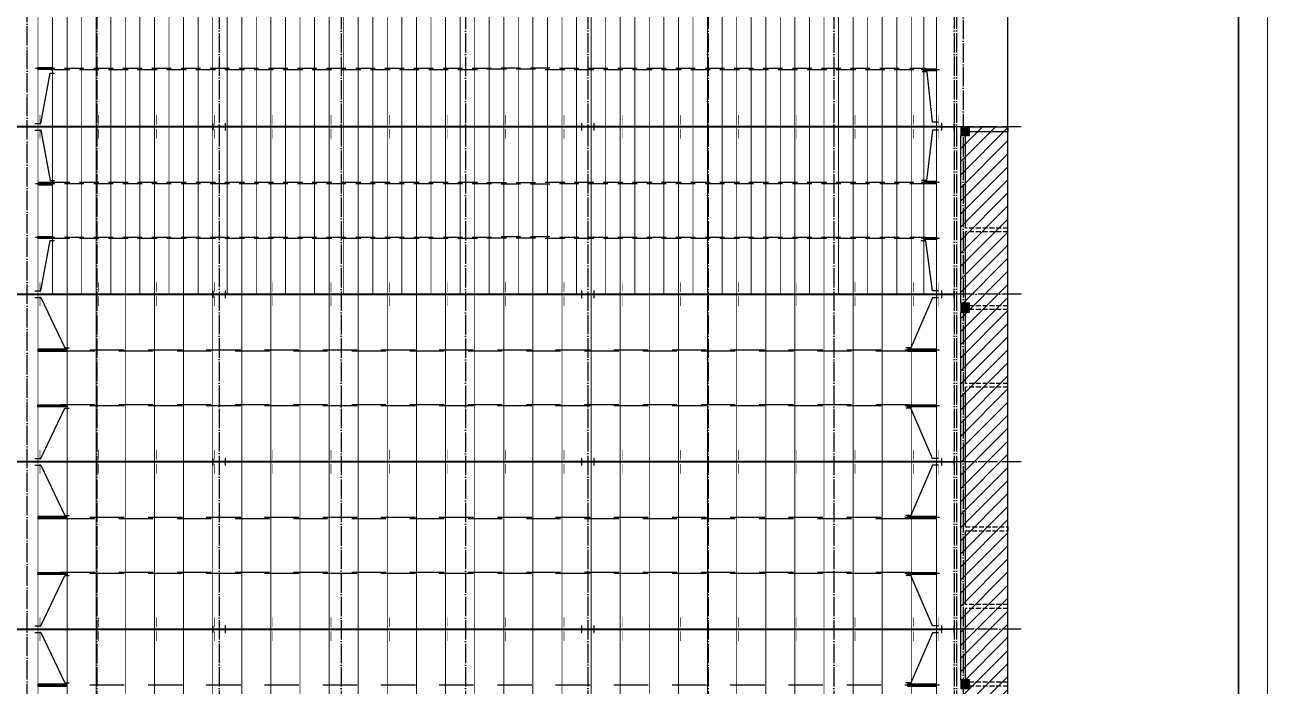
# Model space of a CAD drawing. Extents: x 447413 to 2975780, y -1432727 to 1301644.
# Drawn here: x 2315861 to 2379922, y -473358 to -439284 of the extents above; entities that cross this region are included whole.
import ezdxf

# ---------------------------------------------------------------- set-up
doc = ezdxf.new("R2010")
doc.units = 0
doc.header["$LTSCALE"] = 1000
doc.header["$MEASUREMENT"] = 0
doc.linetypes.add('DASH', pattern=[0.35, 0.25, -0.1])
doc.linetypes.add('DOTE', pattern=[2.42, 2, -0.2, 0.02, -0.2])
for name, color, linetype in [('3T_WOOD', 21, 'Continuous'), ('__0', 7, 'Continuous'), ('COLUMN', 9, 'Continuous'), ('DIM_SYMB', 3, 'Continuous'), ('DOTE', 1, 'Continuous'), ('LG', 200, 'Continuous'), ('PUB_HATCH', 8, 'Continuous'), ('图框', 253, 'Continuous'), ('柱子', 3, 'Continuous')]:
    doc.layers.add(name, color=color, linetype=linetype)
for name, color, linetype, lineweight in [('WALL', 140, 'Continuous', 25), ('屋面隅撑', 10, 'Continuous', 30), ('檩条', 7, 'Continuous', 18), ('钢梁', 141, 'Continuous', 18)]:
    doc.layers.add(name, color=color, linetype=linetype, lineweight=lineweight)

# ---------------------------------------------------------------- blocks, each defined once
blk = doc.blocks.new('A$C6B0021A6')
at = {"layer": '图框', "color": 2, "const_width": 40, "elevation": -84000}
blk.add_lwpolyline([(20, 84120), (118920, 84120), (118920, 20), (20, 20)], close=True, dxfattribs=at)
at = {"layer": '图框', "color": 153, "const_width": 58, "elevation": -84000}
blk.add_lwpolyline([(111420, 1020), (2520, 1020), (2520, 83120), (111420, 83120)], close=True, dxfattribs=at)
blk = doc.blocks.new('_FZH')
blk.add_lwpolyline([(-0.5, -0.5), (0.5, -0.5), (0.5, 0.5), (-0.5, 0.5)], close=True)
at = {"layer": 'PUB_HATCH'}
blk.add_solid([(-0.5, -0.5), (0.5, -0.5), (-0.5, 0.5), (0.5, 0.5)], dxfattribs=at)

msp = doc.modelspace()

# ---------------------------------------------------------------- hatches: boundary and pattern name
at = {"layer": 'PUB_HATCH'}
h = msp.add_hatch(dxfattribs=at)
h.set_pattern_fill('ANSI31', color=256, scale=300, style=0)
h.set_pattern_definition([(45, (2335527.2, -429763.64), (-336.7596, 336.7596), [])])
h.paths.add_polyline_path([(2364085.8, -444536.9), (2366515.7, -444536.9), (2366515.7, -498541.5), (2364085.8, -498541.5)])

# ---------------------------------------------------------------- linework, layer by layer
at = {"layer": '3T_WOOD', "linetype": 'DASH'}
for p, q in [((2366515.7, -449756.5, 126000), (2364325.8, -449756.5, 126000)), ((2366515.7, -449956.5, 126000), (2364325.8, -449956.5, 126000)), ((2366515.7, -449956.5, 126000), (2366515.7, -449756.5, 126000)), ((2366515.7, -453756.5, 126000), (2364535.8, -453756.5, 126000)), ((2366515.7, -453956.5, 126000), (2364535.8, -453956.5, 126000)), ((2366515.7, -453956.5, 126000), (2366515.7, -453756.5, 126000)), ((2366515.7, -457756.5, 126000), (2364325.8, -457756.5, 126000)), ((2366515.7, -457956.5, 126000), (2364325.8, -457956.5, 126000)), ((2366515.7, -457956.5, 126000), (2366515.7, -457756.5, 126000)), ((2364325.8, -465156.5, 126000), (2366515.7, -465156.5, 126000)), ((2364325.8, -465356.5, 126000), (2366515.7, -465356.5, 126000)), ((2366515.7, -465156.5, 126000), (2366515.7, -465356.5, 126000)), ((2366515.7, -469156.5, 126000), (2364325.8, -469156.5, 126000)), ((2366515.7, -469356.5, 126000), (2364325.8, -469356.5, 126000)), ((2366515.7, -469356.5, 126000), (2366515.7, -469156.5, 126000)), ((2366515.7, -473156.5, 126000), (2364535.8, -473156.5, 126000)), ((2366515.7, -473356.5, 126000), (2364535.8, -473356.5, 126000)), ((2366515.7, -473356.5, 126000), (2366515.7, -473156.5, 126000))]:
    msp.add_line(p, q, dxfattribs=at)
at = {"layer": '__0', "ltscale": 5, "elevation": 126000}
msp.add_lwpolyline([(2364085.8, -444536.9), (2366515.7, -444536.9)], dxfattribs=at)
at = {"layer": 'DIM_SYMB', "elevation": 126000}
msp.add_lwpolyline([(2366515.7, -498541.5), (2366515.7, -438704.1), (2366200.7, -438589.4), (2366830.7, -438478.3), (2366515.7, -438366.6), (2366515.7, -378529.1)], dxfattribs=at)
at = {"layer": 'DOTE', "linetype": 'DOTE', "ltscale": 0.5}
for p, q in [((2315985.9, -499644, 126000), (2315985.9, -377605.4, 126000)), ((2363745.8, -377995.7, 126000), (2363745.8, -498983.1, 126000)), ((2367195, -444536.9, 126000), (2266776.3, -444536.9, 126000))]:
    msp.add_line(p, q, dxfattribs=at)
at = {"layer": 'DOTE', "color": 8, "linetype": 'DOTE', "ltscale": 0.5}
for p, q in [((2325865.8, -377995.7, 126000), (2325865.8, -498983.1, 126000)), ((2344865.8, -377995.7, 126000), (2344865.8, -498983.1, 126000)), ((2363865.8, -377995.7, 126000), (2363865.8, -498983.1, 126000)), ((2367195, -453166.5, 126000), (2266776.3, -453166.5, 126000)), ((2367195, -461796.5, 126000), (2266776.3, -461796.5, 126000)), ((2367195, -470426.5, 126000), (2266776.3, -470426.5, 126000))]:
    msp.add_line(p, q, dxfattribs=at)
at = {"layer": 'DOTE', "color": 8, "linetype": 'DOTE', "ltscale": 0.5, "elevation": 126000}
for points in [[(2319566.1, -378003.3), (2319566.1, -498989.2)], [(2332166.1, -378003.3), (2332166.1, -498989.2)], [(2338566.1, -378003.3), (2338566.1, -498989.2)], [(2351066.1, -378003.3), (2351066.1, -498989.2)], [(2357546.1, -378003.3), (2357546.1, -498989.2)], [(2364205.8, -378529.1), (2364205.8, -498541.5)]]:
    msp.add_lwpolyline(points, dxfattribs=at)
at = {"layer": 'LG'}
for p, q in [((2317403.7, -441536.9, 126000), (2316406.6, -441536.9, 126000)), ((2318179.6, -441594.4, 126000), (2317171.7, -441594.4, 126000)), ((2318903.7, -441536.9, 126000), (2317906.6, -441536.9, 126000)), ((2319679.6, -441594.4, 126000), (2318671.7, -441594.4, 126000)), ((2320403.7, -441536.9, 126000), (2319406.6, -441536.9, 126000)), ((2321179.6, -441594.4, 126000), (2320171.7, -441594.4, 126000)), ((2321903.7, -441536.9, 126000), (2320906.6, -441536.9, 126000)), ((2322679.6, -441594.4, 126000), (2321671.7, -441594.4, 126000)), ((2323403.7, -441536.9, 126000), (2322406.6, -441536.9, 126000)), ((2324179.6, -441594.4, 126000), (2323171.7, -441594.4, 126000)), ((2324903.7, -441536.9, 126000), (2323906.6, -441536.9, 126000)), ((2325679.6, -441594.4, 126000), (2324671.7, -441594.4, 126000)), ((2326403.7, -441536.9, 126000), (2325406.6, -441536.9, 126000)), ((2327179.6, -441594.4, 126000), (2326171.7, -441594.4, 126000)), ((2327903.7, -441536.9, 126000), (2326906.6, -441536.9, 126000)), ((2328679.6, -441594.4, 126000), (2327671.7, -441594.4, 126000)), ((2329403.7, -441536.9, 126000), (2328406.6, -441536.9, 126000)), ((2330179.6, -441594.4, 126000), (2329171.7, -441594.4, 126000)), ((2330903.7, -441536.9, 126000), (2329906.6, -441536.9, 126000)), ((2331679.6, -441594.4, 126000), (2330671.7, -441594.4, 126000)), ((2332403.7, -441536.9, 126000), (2331406.6, -441536.9, 126000)), ((2333179.6, -441594.4, 126000), (2332171.7, -441594.4, 126000)), ((2333903.7, -441536.9, 126000), (2332906.6, -441536.9, 126000)), ((2334679.6, -441594.4, 126000), (2333671.7, -441594.4, 126000)), ((2335403.7, -441536.9, 126000), (2334406.6, -441536.9, 126000)), ((2336179.6, -441594.4, 126000), (2335171.7, -441594.4, 126000)), ((2336903.7, -441536.9, 126000), (2335906.6, -441536.9, 126000)), ((2337679.6, -441594.4, 126000), (2336671.7, -441594.4, 126000)), ((2338403.7, -441536.9, 126000), (2337406.6, -441536.9, 126000)), ((2339179.6, -441594.4, 126000), (2338171.7, -441594.4, 126000)), ((2339903.7, -441536.9, 126000), (2338906.6, -441536.9, 126000)), ((2340679.6, -441574.3, 126000), (2339671.7, -441574.3, 126000)), ((2341403.7, -441516.9, 126000), (2340406.6, -441516.9, 126000)), ((2342179.6, -441574.3, 126000), (2341171.7, -441574.3, 126000)), ((2342903.7, -441516.9, 126000), (2341906.6, -441516.9, 126000)), ((2343679.6, -441594.4, 126000), (2342671.7, -441594.4, 126000)), ((2344403.7, -441536.9, 126000), (2343406.6, -441536.9, 126000)), ((2345179.6, -441594.4, 126000), (2344171.7, -441594.4, 126000)), ((2345903.7, -441536.9, 126000), (2344906.6, -441536.9, 126000)), ((2346679.6, -441594.4, 126000), (2345671.7, -441594.4, 126000)), ((2347403.7, -441536.9, 126000), (2346406.6, -441536.9, 126000)), ((2348179.6, -441594.4, 126000), (2347171.7, -441594.4, 126000)), ((2348903.7, -441536.9, 126000), (2347906.6, -441536.9, 126000)), ((2349679.6, -441594.4, 126000), (2348671.7, -441594.4, 126000)), ((2350403.7, -441536.9, 126000), (2349406.6, -441536.9, 126000)), ((2351179.6, -441594.4, 126000), (2350171.7, -441594.4, 126000)), ((2351903.7, -441536.9, 126000), (2350906.6, -441536.9, 126000)), ((2352679.6, -441594.4, 126000), (2351671.7, -441594.4, 126000)), ((2353403.7, -441536.9, 126000), (2352406.6, -441536.9, 126000)), ((2354179.6, -441594.4, 126000), (2353171.7, -441594.4, 126000)), ((2354903.7, -441536.9, 126000), (2353906.6, -441536.9, 126000)), ((2355679.6, -441594.4, 126000), (2354671.7, -441594.4, 126000)), ((2356403.7, -441536.9, 126000), (2355406.6, -441536.9, 126000)), ((2357179.6, -441594.4, 126000), (2356171.7, -441594.4, 126000)), ((2357903.7, -441536.9, 126000), (2356906.6, -441536.9, 126000)), ((2358679.6, -441594.4, 126000), (2357671.7, -441594.4, 126000)), ((2359403.7, -441536.9, 126000), (2358406.6, -441536.9, 126000)), ((2360179.6, -441594.4, 126000), (2359171.7, -441594.4, 126000)), ((2360903.7, -441536.9, 126000), (2359906.6, -441536.9, 126000)), ((2361663.9, -441594.4, 126000), (2360650.2, -441594.4, 126000)), ((2362303.7, -441536.9, 126000), (2361452.9, -441536.9, 126000)), ((2362981.8, -441594.4, 126000), (2362050.2, -441594.4, 126000)), ((2317403.7, -447469.2, 126000), (2316406.6, -447469.2, 126000)), ((2317981.8, -447411.7, 126000), (2316535.8, -447411.7, 126000)), ((2318179.6, -447411.7, 126000), (2317171.7, -447411.7, 126000)), ((2318903.7, -447469.2, 126000), (2317906.6, -447469.2, 126000)), ((2319679.6, -447411.7, 126000), (2318671.7, -447411.7, 126000)), ((2320403.7, -447469.2, 126000), (2319406.6, -447469.2, 126000)), ((2321179.6, -447411.7, 126000), (2320171.7, -447411.7, 126000)), ((2321903.7, -447469.2, 126000), (2320906.6, -447469.2, 126000)), ((2322679.6, -447411.7, 126000), (2321671.7, -447411.7, 126000)), ((2323403.7, -447469.2, 126000), (2322406.6, -447469.2, 126000)), ((2324179.6, -447411.7, 126000), (2323171.7, -447411.7, 126000)), ((2324903.7, -447469.2, 126000), (2323906.6, -447469.2, 126000)), ((2325679.6, -447411.7, 126000), (2324671.7, -447411.7, 126000)), ((2326403.7, -447469.2, 126000), (2325406.6, -447469.2, 126000)), ((2327179.6, -447411.7, 126000), (2326171.7, -447411.7, 126000)), ((2327903.7, -447469.2, 126000), (2326906.6, -447469.2, 126000)), ((2328679.6, -447411.7, 126000), (2327671.7, -447411.7, 126000)), ((2329403.7, -447469.2, 126000), (2328406.6, -447469.2, 126000)), ((2330179.6, -447411.7, 126000), (2329171.7, -447411.7, 126000)), ((2330903.7, -447469.2, 126000), (2329906.6, -447469.2, 126000)), ((2331679.6, -447411.7, 126000), (2330671.7, -447411.7, 126000)), ((2332403.7, -447469.2, 126000), (2331406.6, -447469.2, 126000)), ((2333179.6, -447411.7, 126000), (2332171.7, -447411.7, 126000)), ((2333903.7, -447469.2, 126000), (2332906.6, -447469.2, 126000)), ((2334679.6, -447411.7, 126000), (2333671.7, -447411.7, 126000)), ((2335403.7, -447469.2, 126000), (2334406.6, -447469.2, 126000)), ((2336179.6, -447411.7, 126000), (2335171.7, -447411.7, 126000)), ((2336903.7, -447469.2, 126000), (2335906.6, -447469.2, 126000)), ((2337679.6, -447411.7, 126000), (2336671.7, -447411.7, 126000)), ((2338403.7, -447469.2, 126000), (2337406.6, -447469.2, 126000)), ((2339179.6, -447411.7, 126000), (2338171.7, -447411.7, 126000)), ((2339903.7, -447469.2, 126000), (2338906.6, -447469.2, 126000)), ((2340679.6, -447431.8, 126000), (2339671.7, -447431.8, 126000)), ((2341403.7, -447489.3, 126000), (2340406.6, -447489.3, 126000)), ((2342179.6, -447431.8, 126000), (2341171.7, -447431.8, 126000)), ((2342903.7, -447489.3, 126000), (2341906.6, -447489.3, 126000)), ((2343679.6, -447411.7, 126000), (2342671.7, -447411.7, 126000)), ((2344403.7, -447469.2, 126000), (2343406.6, -447469.2, 126000)), ((2345179.6, -447411.7, 126000), (2344171.7, -447411.7, 126000)), ((2345903.7, -447469.2, 126000), (2344906.6, -447469.2, 126000)), ((2346679.6, -447411.7, 126000), (2345671.7, -447411.7, 126000)), ((2347403.7, -447469.2, 126000), (2346406.6, -447469.2, 126000)), ((2348179.6, -447411.7, 126000), (2347171.7, -447411.7, 126000)), ((2348903.7, -447469.2, 126000), (2347906.6, -447469.2, 126000)), ((2349679.6, -447411.7, 126000), (2348671.7, -447411.7, 126000)), ((2350403.7, -447469.2, 126000), (2349406.6, -447469.2, 126000)), ((2351179.6, -447411.7, 126000), (2350171.7, -447411.7, 126000)), ((2351903.7, -447469.2, 126000), (2350906.6, -447469.2, 126000)), ((2352679.6, -447411.7, 126000), (2351671.7, -447411.7, 126000)), ((2353403.7, -447469.2, 126000), (2352406.6, -447469.2, 126000)), ((2354179.6, -447411.7, 126000), (2353171.7, -447411.7, 126000)), ((2354903.7, -447469.2, 126000), (2353906.6, -447469.2, 126000)), ((2355679.6, -447411.7, 126000), (2354671.7, -447411.7, 126000)), ((2356403.7, -447469.2, 126000), (2355406.6, -447469.2, 126000)), ((2357179.6, -447411.7, 126000), (2356171.7, -447411.7, 126000)), ((2357903.7, -447469.2, 126000), (2356906.6, -447469.2, 126000)), ((2358679.6, -447411.7, 126000), (2357671.7, -447411.7, 126000)), ((2359403.7, -447469.2, 126000), (2358406.6, -447469.2, 126000)), ((2360179.6, -447411.7, 126000), (2359171.7, -447411.7, 126000)), ((2360903.7, -447469.2, 126000), (2359906.6, -447469.2, 126000)), ((2361663.9, -447411.7, 126000), (2360650.2, -447411.7, 126000)), ((2362303.7, -447469.2, 126000), (2361452.9, -447469.2, 126000)), ((2362981.8, -447411.7, 126000), (2362050.2, -447411.7, 126000)), ((2317403.7, -450234.2, 126000), (2316406.6, -450234.2, 126000)), ((2317981.8, -450291.7, 126000), (2316535.8, -450291.7, 126000)), ((2318179.6, -450291.7, 126000), (2317171.7, -450291.7, 126000)), ((2318903.7, -450234.2, 126000), (2317906.6, -450234.2, 126000)), ((2319679.6, -450291.7, 126000), (2318671.7, -450291.7, 126000)), ((2320403.7, -450234.2, 126000), (2319406.6, -450234.2, 126000)), ((2321179.6, -450291.7, 126000), (2320171.7, -450291.7, 126000)), ((2321903.7, -450234.2, 126000), (2320906.6, -450234.2, 126000)), ((2322679.6, -450291.7, 126000), (2321671.7, -450291.7, 126000)), ((2323403.7, -450234.2, 126000), (2322406.6, -450234.2, 126000)), ((2324179.6, -450291.7, 126000), (2323171.7, -450291.7, 126000)), ((2324903.7, -450234.2, 126000), (2323906.6, -450234.2, 126000)), ((2325679.6, -450291.7, 126000), (2324671.7, -450291.7, 126000)), ((2326403.7, -450234.2, 126000), (2325406.6, -450234.2, 126000)), ((2327179.6, -450291.7, 126000), (2326171.7, -450291.7, 126000)), ((2327903.7, -450234.2, 126000), (2326906.6, -450234.2, 126000)), ((2328679.6, -450291.7, 126000), (2327671.7, -450291.7, 126000)), ((2329403.7, -450234.2, 126000), (2328406.6, -450234.2, 126000)), ((2330179.6, -450291.7, 126000), (2329171.7, -450291.7, 126000)), ((2330903.7, -450234.2, 126000), (2329906.6, -450234.2, 126000)), ((2331679.6, -450291.7, 126000), (2330671.7, -450291.7, 126000)), ((2332403.7, -450234.2, 126000), (2331406.6, -450234.2, 126000)), ((2333179.6, -450291.7, 126000), (2332171.7, -450291.7, 126000)), ((2333903.7, -450234.2, 126000), (2332906.6, -450234.2, 126000)), ((2334679.6, -450291.7, 126000), (2333671.7, -450291.7, 126000)), ((2335403.7, -450234.2, 126000), (2334406.6, -450234.2, 126000)), ((2336179.6, -450291.7, 126000), (2335171.7, -450291.7, 126000)), ((2336903.7, -450234.2, 126000), (2335906.6, -450234.2, 126000)), ((2337679.6, -450291.7, 126000), (2336671.7, -450291.7, 126000)), ((2338403.7, -450234.2, 126000), (2337406.6, -450234.2, 126000)), ((2339179.6, -450291.7, 126000), (2338171.7, -450291.7, 126000)), ((2339903.7, -450234.2, 126000), (2338906.6, -450234.2, 126000)), ((2340679.6, -450271.7, 126000), (2339671.7, -450271.7, 126000)), ((2341403.7, -450214.2, 126000), (2340406.6, -450214.2, 126000)), ((2342179.6, -450271.7, 126000), (2341171.7, -450271.7, 126000)), ((2342903.7, -450214.2, 126000), (2341906.6, -450214.2, 126000)), ((2343679.6, -450291.7, 126000), (2342671.7, -450291.7, 126000)), ((2344403.7, -450234.2, 126000), (2343406.6, -450234.2, 126000)), ((2345179.6, -450291.7, 126000), (2344171.7, -450291.7, 126000)), ((2345903.7, -450234.2, 126000), (2344906.6, -450234.2, 126000)), ((2346679.6, -450291.7, 126000), (2345671.7, -450291.7, 126000)), ((2347403.7, -450234.2, 126000), (2346406.6, -450234.2, 126000)), ((2348179.6, -450291.7, 126000), (2347171.7, -450291.7, 126000)), ((2348903.7, -450234.2, 126000), (2347906.6, -450234.2, 126000)), ((2349679.6, -450291.7, 126000), (2348671.7, -450291.7, 126000)), ((2350403.7, -450234.2, 126000), (2349406.6, -450234.2, 126000)), ((2351179.6, -450291.7, 126000), (2350171.7, -450291.7, 126000)), ((2351903.7, -450234.2, 126000), (2350906.6, -450234.2, 126000)), ((2352679.6, -450291.7, 126000), (2351671.7, -450291.7, 126000)), ((2353403.7, -450234.2, 126000), (2352406.6, -450234.2, 126000)), ((2354179.6, -450291.7, 126000), (2353171.7, -450291.7, 126000)), ((2354903.7, -450234.2, 126000), (2353906.6, -450234.2, 126000)), ((2355679.6, -450291.7, 126000), (2354671.7, -450291.7, 126000)), ((2356403.7, -450234.2, 126000), (2355406.6, -450234.2, 126000)), ((2357179.6, -450291.7, 126000), (2356171.7, -450291.7, 126000)), ((2357903.7, -450234.2, 126000), (2356906.6, -450234.2, 126000)), ((2358679.6, -450291.7, 126000), (2357671.7, -450291.7, 126000)), ((2359403.7, -450234.2, 126000), (2358406.6, -450234.2, 126000)), ((2360179.6, -450291.7, 126000), (2359171.7, -450291.7, 126000)), ((2360903.7, -450234.2, 126000), (2359906.6, -450234.2, 126000)), ((2361663.9, -450291.7, 126000), (2360650.2, -450291.7, 126000)), ((2362303.7, -450234.2, 126000), (2361452.9, -450234.2, 126000)), ((2362981.8, -450291.7, 126000), (2362050.2, -450291.7, 126000)), ((2317981.8, -456041.5, 126000), (2316535.8, -456041.5, 126000)), ((2319461.2, -456099, 126000), (2317701.8, -456099, 126000)), ((2320981.8, -456041.5, 126000), (2319207.7, -456041.5, 126000)), ((2322461.2, -456099, 126000), (2320701.8, -456099, 126000)), ((2323981.8, -456041.5, 126000), (2322207.7, -456041.5, 126000)), ((2325461.2, -456099, 126000), (2323701.8, -456099, 126000)), ((2326981.8, -456041.5, 126000), (2325207.7, -456041.5, 126000)), ((2328461.2, -456099, 126000), (2326701.8, -456099, 126000)), ((2329981.8, -456041.5, 126000), (2328207.7, -456041.5, 126000)), ((2331461.2, -456099, 126000), (2329701.8, -456099, 126000)), ((2332981.8, -456041.5, 126000), (2331207.7, -456041.5, 126000)), ((2334461.2, -456099, 126000), (2332701.8, -456099, 126000)), ((2335981.8, -456041.5, 126000), (2334207.7, -456041.5, 126000)), ((2337461.2, -456099, 126000), (2335701.8, -456099, 126000)), ((2338981.8, -456041.5, 126000), (2337207.7, -456041.5, 126000)), ((2340461.2, -456099, 126000), (2338701.8, -456099, 126000)), ((2341981.8, -456041.5, 126000), (2340207.7, -456041.5, 126000)), ((2343461.2, -456099, 126000), (2341701.8, -456099, 126000)), ((2344981.8, -456041.5, 126000), (2343207.7, -456041.5, 126000)), ((2346461.2, -456099, 126000), (2344701.8, -456099, 126000)), ((2347981.8, -456041.5, 126000), (2346207.7, -456041.5, 126000)), ((2349461.2, -456099, 126000), (2347701.8, -456099, 126000)), ((2350981.8, -456041.5, 126000), (2349207.7, -456041.5, 126000)), ((2352461.2, -456099, 126000), (2350701.8, -456099, 126000)), ((2353981.8, -456041.5, 126000), (2352207.7, -456041.5, 126000)), ((2355461.2, -456099, 126000), (2353701.8, -456099, 126000)), ((2356981.8, -456041.5, 126000), (2355207.7, -456041.5, 126000)), ((2358461.2, -456099, 126000), (2356701.8, -456099, 126000)), ((2359981.8, -456041.5, 126000), (2358207.7, -456041.5, 126000)), ((2361461.2, -456099, 126000), (2359701.8, -456099, 126000)), ((2362981.8, -456041.5, 126000), (2361207.7, -456041.5, 126000)), ((2317981.8, -458921.5, 126000), (2316535.8, -458921.5, 126000)), ((2319461.2, -458864, 126000), (2317701.8, -458864, 126000)), ((2320981.8, -458921.5, 126000), (2319207.7, -458921.5, 126000)), ((2322461.2, -458864, 126000), (2320701.8, -458864, 126000)), ((2323981.8, -458921.5, 126000), (2322207.7, -458921.5, 126000)), ((2325461.2, -458864, 126000), (2323701.8, -458864, 126000)), ((2326981.8, -458921.5, 126000), (2325207.7, -458921.5, 126000)), ((2328461.2, -458864, 126000), (2326701.8, -458864, 126000)), ((2329981.8, -458921.5, 126000), (2328207.7, -458921.5, 126000)), ((2331461.2, -458864, 126000), (2329701.8, -458864, 126000)), ((2332981.8, -458921.5, 126000), (2331207.7, -458921.5, 126000)), ((2334461.2, -458864, 126000), (2332701.8, -458864, 126000)), ((2335981.8, -458921.5, 126000), (2334207.7, -458921.5, 126000)), ((2337461.2, -458864, 126000), (2335701.8, -458864, 126000)), ((2338981.8, -458921.5, 126000), (2337207.7, -458921.5, 126000)), ((2340461.2, -458864, 126000), (2338701.8, -458864, 126000)), ((2341981.8, -458921.5, 126000), (2340207.7, -458921.5, 126000)), ((2343461.2, -458864, 126000), (2341701.8, -458864, 126000)), ((2344981.8, -458921.5, 126000), (2343207.7, -458921.5, 126000)), ((2346461.2, -458864, 126000), (2344701.8, -458864, 126000)), ((2347981.8, -458921.5, 126000), (2346207.7, -458921.5, 126000)), ((2349461.2, -458864, 126000), (2347701.8, -458864, 126000)), ((2350981.8, -458921.5, 126000), (2349207.7, -458921.5, 126000)), ((2352461.2, -458864, 126000), (2350701.8, -458864, 126000)), ((2353981.8, -458921.5, 126000), (2352207.7, -458921.5, 126000)), ((2355461.2, -458864, 126000), (2353701.8, -458864, 126000)), ((2356981.8, -458921.5, 126000), (2355207.7, -458921.5, 126000)), ((2358461.2, -458864, 126000), (2356701.8, -458864, 126000)), ((2359981.8, -458921.5, 126000), (2358207.7, -458921.5, 126000)), ((2361461.2, -458864, 126000), (2359701.8, -458864, 126000)), ((2362981.8, -458921.5, 126000), (2361207.7, -458921.5, 126000)), ((2317981.8, -464671.5, 126000), (2316535.8, -464671.5, 126000)), ((2319461.2, -464729, 126000), (2317701.8, -464729, 126000)), ((2320981.8, -464671.5, 126000), (2319207.7, -464671.5, 126000)), ((2322461.2, -464729, 126000), (2320701.8, -464729, 126000)), ((2323981.8, -464671.5, 126000), (2322207.7, -464671.5, 126000)), ((2325461.2, -464729, 126000), (2323701.8, -464729, 126000)), ((2326981.8, -464671.5, 126000), (2325207.7, -464671.5, 126000)), ((2328461.2, -464729, 126000), (2326701.8, -464729, 126000)), ((2329981.8, -464671.5, 126000), (2328207.7, -464671.5, 126000)), ((2331461.2, -464729, 126000), (2329701.8, -464729, 126000)), ((2332981.8, -464671.5, 126000), (2331207.7, -464671.5, 126000)), ((2334461.2, -464729, 126000), (2332701.8, -464729, 126000)), ((2335981.8, -464671.5, 126000), (2334207.7, -464671.5, 126000)), ((2337461.2, -464729, 126000), (2335701.8, -464729, 126000)), ((2338981.8, -464671.5, 126000), (2337207.7, -464671.5, 126000)), ((2340461.2, -464729, 126000), (2338701.8, -464729, 126000)), ((2341981.8, -464671.5, 126000), (2340207.7, -464671.5, 126000)), ((2343461.2, -464729, 126000), (2341701.8, -464729, 126000)), ((2344981.8, -464671.5, 126000), (2343207.7, -464671.5, 126000)), ((2346461.2, -464729, 126000), (2344701.8, -464729, 126000)), ((2347981.8, -464671.5, 126000), (2346207.7, -464671.5, 126000)), ((2349461.2, -464729, 126000), (2347701.8, -464729, 126000)), ((2350981.8, -464671.5, 126000), (2349207.7, -464671.5, 126000)), ((2352461.2, -464729, 126000), (2350701.8, -464729, 126000)), ((2353981.8, -464671.5, 126000), (2352207.7, -464671.5, 126000)), ((2355461.2, -464729, 126000), (2353701.8, -464729, 126000)), ((2356981.8, -464671.5, 126000), (2355207.7, -464671.5, 126000)), ((2358461.2, -464729, 126000), (2356701.8, -464729, 126000)), ((2359981.8, -464671.5, 126000), (2358207.7, -464671.5, 126000)), ((2361461.2, -464729, 126000), (2359701.8, -464729, 126000)), ((2362981.8, -464671.5, 126000), (2361207.7, -464671.5, 126000)), ((2317981.8, -467551.5, 126000), (2316535.8, -467551.5, 126000)), ((2319461.2, -467494, 126000), (2317701.8, -467494, 126000)), ((2320981.8, -467551.5, 126000), (2319207.7, -467551.5, 126000)), ((2322461.2, -467494, 126000), (2320701.8, -467494, 126000)), ((2323981.8, -467551.5, 126000), (2322207.7, -467551.5, 126000)), ((2325461.2, -467494, 126000), (2323701.8, -467494, 126000)), ((2326981.8, -467551.5, 126000), (2325207.7, -467551.5, 126000)), ((2328461.2, -467494, 126000), (2326701.8, -467494, 126000)), ((2329981.8, -467551.5, 126000), (2328207.7, -467551.5, 126000)), ((2331461.2, -467494, 126000), (2329701.8, -467494, 126000)), ((2332981.8, -467551.5, 126000), (2331207.7, -467551.5, 126000)), ((2334461.2, -467494, 126000), (2332701.8, -467494, 126000)), ((2335981.8, -467551.5, 126000), (2334207.7, -467551.5, 126000)), ((2337461.2, -467494, 126000), (2335701.8, -467494, 126000)), ((2338981.8, -467551.5, 126000), (2337207.7, -467551.5, 126000)), ((2340461.2, -467494, 126000), (2338701.8, -467494, 126000)), ((2341981.8, -467551.5, 126000), (2340207.7, -467551.5, 126000)), ((2343461.2, -467494, 126000), (2341701.8, -467494, 126000)), ((2344981.8, -467551.5, 126000), (2343207.7, -467551.5, 126000)), ((2346461.2, -467494, 126000), (2344701.8, -467494, 126000)), ((2347981.8, -467551.5, 126000), (2346207.7, -467551.5, 126000)), ((2349461.2, -467494, 126000), (2347701.8, -467494, 126000)), ((2350981.8, -467551.5, 126000), (2349207.7, -467551.5, 126000)), ((2352461.2, -467494, 126000), (2350701.8, -467494, 126000)), ((2353981.8, -467551.5, 126000), (2352207.7, -467551.5, 126000)), ((2355461.2, -467494, 126000), (2353701.8, -467494, 126000)), ((2356981.8, -467551.5, 126000), (2355207.7, -467551.5, 126000)), ((2358461.2, -467494, 126000), (2356701.8, -467494, 126000)), ((2359981.8, -467551.5, 126000), (2358207.7, -467551.5, 126000)), ((2361461.2, -467494, 126000), (2359701.8, -467494, 126000)), ((2362981.8, -467551.5, 126000), (2361207.7, -467551.5, 126000)), ((2317981.8, -473301.5, 126000), (2316535.8, -473301.5, 126000)), ((2320981.8, -473301.5, 126000), (2319207.7, -473301.5, 126000)), ((2323981.8, -473301.5, 126000), (2322207.7, -473301.5, 126000)), ((2326981.8, -473301.5, 126000), (2325207.7, -473301.5, 126000)), ((2329981.8, -473301.5, 126000), (2328207.7, -473301.5, 126000)), ((2332981.8, -473301.5, 126000), (2331207.7, -473301.5, 126000)), ((2335981.8, -473301.5, 126000), (2334207.7, -473301.5, 126000)), ((2338981.8, -473301.5, 126000), (2337207.7, -473301.5, 126000)), ((2341981.8, -473301.5, 126000), (2340207.7, -473301.5, 126000)), ((2344981.8, -473301.5, 126000), (2343207.7, -473301.5, 126000)), ((2347981.8, -473301.5, 126000), (2346207.7, -473301.5, 126000)), ((2350981.8, -473301.5, 126000), (2349207.7, -473301.5, 126000)), ((2353981.8, -473301.5, 126000), (2352207.7, -473301.5, 126000)), ((2356981.8, -473301.5, 126000), (2355207.7, -473301.5, 126000)), ((2359981.8, -473301.5, 126000), (2358207.7, -473301.5, 126000)), ((2362981.8, -473301.5, 126000), (2361207.7, -473301.5, 126000))]:
    msp.add_line(p, q, dxfattribs=at)
at = {"layer": 'LG', "elevation": 126000}
for points in [[(2316374.7, -444366.7), (2316690.7, -444366.7), (2317169.5, -441770.6), (2317391.6, -441770.6)], [(2362943.3, -444293.2), (2362627.4, -444293.2), (2362351.9, -441707.8), (2362099, -441707.8)], [(2316374.7, -444707.2), (2316690.7, -444707.2), (2317169.5, -447303.2), (2317391.6, -447303.2)], [(2362943.3, -444712.9), (2362627.4, -444712.9), (2362313.8, -447298.4), (2362060.9, -447298.4)], [(2316374.7, -452996.2), (2316690.7, -452996.2), (2317169.5, -450400.2), (2317391.6, -450400.2)], [(2362943.3, -452990.5), (2362627.4, -452990.5), (2362283.8, -450405.1), (2362030.9, -450405.1)], [(2316374.7, -453337), (2316690.7, -453337), (2317919.5, -455933), (2318141.6, -455933)], [(2362943.3, -453342.7), (2362627.4, -453342.7), (2361509.4, -455928.1), (2361256.5, -455928.1)], [(2316374.7, -461626), (2316690.7, -461626), (2317919.5, -459030), (2318141.6, -459030)], [(2362943.3, -461620.3), (2362627.4, -461620.3), (2361509.4, -459034.9), (2361256.5, -459034.9)], [(2316374.7, -461967), (2316690.7, -461967), (2317919.5, -464563), (2318141.6, -464563)], [(2362943.3, -461972.7), (2362627.4, -461972.7), (2361509.4, -464558.1), (2361256.5, -464558.1)], [(2316374.7, -470256), (2316690.7, -470256), (2317919.5, -467660), (2318141.6, -467660)], [(2362943.3, -470250.3), (2362627.4, -470250.3), (2361509.4, -467664.9), (2361256.5, -467664.9)], [(2316374.7, -470597), (2316690.7, -470597), (2317919.5, -473193), (2318141.6, -473193)], [(2362943.3, -470602.7), (2362627.4, -470602.7), (2361509.4, -473188.1), (2361256.5, -473188.1)]]:
    msp.add_lwpolyline(points, dxfattribs=at)
at = {"layer": 'LG', "color": 7, "elevation": 126000}
for points in [[(2317285.8, -441588), (2316535.8, -441588), (2316535.8, -441485.8), (2317285.8, -441485.8)], [(2362835.8, -441645.5), (2362178.3, -441645.5), (2362178.3, -441543.3), (2362835.8, -441543.3)], [(2317285.8, -447418.1), (2316535.8, -447418.1), (2316535.8, -447520.3), (2317285.8, -447520.3)], [(2362835.8, -447360.6), (2362178.3, -447360.6), (2362178.3, -447462.8), (2362835.8, -447462.8)], [(2317285.8, -450285.4), (2316535.8, -450285.4), (2316535.8, -450183.1), (2317285.8, -450183.1)], [(2362835.8, -450342.8), (2362178.3, -450342.8), (2362178.3, -450240.6), (2362835.8, -450240.6)], [(2318035.8, -455990.2), (2316535.8, -455990.2), (2316535.8, -456092.4), (2318035.8, -456092.4)], [(2362835.8, -455990.4), (2361335.8, -455990.4), (2361335.8, -456092.6), (2362835.8, -456092.6)], [(2318035.8, -458972.8), (2316535.8, -458972.8), (2316535.8, -458870.6), (2318035.8, -458870.6)], [(2362835.8, -458972.6), (2361335.8, -458972.6), (2361335.8, -458870.4), (2362835.8, -458870.4)], [(2318035.8, -464620.2), (2316535.8, -464620.2), (2316535.8, -464722.4), (2318035.8, -464722.4)], [(2362835.8, -464620.4), (2361335.8, -464620.4), (2361335.8, -464722.6), (2362835.8, -464722.6)], [(2318035.8, -467602.8), (2316535.8, -467602.8), (2316535.8, -467500.6), (2318035.8, -467500.6)], [(2362835.8, -467602.6), (2361335.8, -467602.6), (2361335.8, -467500.4), (2362835.8, -467500.4)], [(2318035.8, -473250.2), (2316535.8, -473250.2), (2316535.8, -473352.4), (2318035.8, -473352.4)], [(2362835.8, -473250.4), (2361335.8, -473250.4), (2361335.8, -473352.6), (2362835.8, -473352.6)]]:
    msp.add_lwpolyline(points, close=True, dxfattribs=at)
at = {"layer": 'WALL'}
for p, q in [((2364535.8, -444536.9, 126000), (2366515.7, -444536.9, 126000)), ((2366515.7, -444536.9, 126000), (2366515.7, -444776.9, 126000)), ((2364085.8, -449856.5, 126000), (2364085.8, -444986.9, 126000)), ((2364325.8, -449756.5, 126000), (2364325.8, -444986.9, 126000)), ((2364535.8, -444776.9, 126000), (2366515.7, -444776.9, 126000)), ((2364085.8, -453631.5, 126000), (2364085.8, -449856.5, 126000)), ((2364325.8, -453631.5, 126000), (2364325.8, -449956.5, 126000)), ((2364085.8, -457856.5, 126000), (2364085.8, -454081.5, 126000)), ((2364325.8, -457756.5, 126000), (2364325.8, -454081.5, 126000)), ((2364085.8, -465256.5, 126000), (2364085.8, -457856.5, 126000)), ((2364325.8, -465156.5, 126000), (2364325.8, -457956.5, 126000)), ((2364085.8, -469256.5, 126000), (2364085.8, -465256.5, 126000)), ((2364325.8, -469156.5, 126000), (2364325.8, -465356.5, 126000)), ((2364085.8, -473031.5, 126000), (2364085.8, -469256.5, 126000)), ((2364325.8, -473031.5, 126000), (2364325.8, -469356.5, 126000))]:
    msp.add_line(p, q, dxfattribs=at)
at = {"layer": '屋面隅撑', "const_width": 30, "elevation": 126000}
for points in [[(2316637.3, -444425.2), (2316637.3, -443925.2)], [(2319667.5, -444425.2), (2319667.5, -443925.2)], [(2322637.3, -444425.2), (2322637.3, -443925.2)], [(2325637.3, -444425.2), (2325637.3, -443925.2)], [(2328637.3, -444425.2), (2328637.3, -443925.2)], [(2331637.3, -444425.2), (2331637.3, -443925.2)], [(2334637.3, -444425.2), (2334637.3, -443925.2)], [(2337637.3, -444425.2), (2337637.3, -443925.2)], [(2340637.3, -444425.2), (2340637.3, -443925.2)], [(2343637.3, -444425.2), (2343637.3, -443925.2)], [(2346637.3, -444425.2), (2346637.3, -443925.2)], [(2349637.3, -444425.2), (2349637.3, -443925.2)], [(2352637.3, -444425.2), (2352637.3, -443925.2)], [(2355637.3, -444425.2), (2355637.3, -443925.2)], [(2358637.3, -444425.2), (2358637.3, -443925.2)], [(2361637.3, -444425.2), (2361637.3, -443925.2)], [(2362937.3, -444425.2), (2362937.3, -443925.2)], [(2316637.3, -444648.6), (2316637.3, -445148.6)], [(2319667.5, -444648.6), (2319667.5, -445148.6)], [(2322637.3, -444648.6), (2322637.3, -445148.6)], [(2325637.3, -444648.6), (2325637.3, -445148.6)], [(2328637.3, -444648.6), (2328637.3, -445148.6)], [(2331637.3, -444648.6), (2331637.3, -445148.6)], [(2334637.3, -444648.6), (2334637.3, -445148.6)], [(2337637.3, -444648.6), (2337637.3, -445148.6)], [(2340637.3, -444648.6), (2340637.3, -445148.6)], [(2343637.3, -444648.6), (2343637.3, -445148.6)], [(2346637.3, -444648.6), (2346637.3, -445148.6)], [(2349637.3, -444648.6), (2349637.3, -445148.6)], [(2352637.3, -444648.6), (2352637.3, -445148.6)], [(2355637.3, -444648.6), (2355637.3, -445148.6)], [(2358637.3, -444648.6), (2358637.3, -445148.6)], [(2361637.3, -444648.6), (2361637.3, -445148.6)], [(2362937.3, -444648.6), (2362937.3, -445148.6)], [(2316637.3, -453054.8), (2316637.3, -452554.8)], [(2319667.5, -453054.8), (2319667.5, -452554.8)], [(2322637.3, -453054.8), (2322637.3, -452554.8)], [(2325637.3, -453054.8), (2325637.3, -452554.8)], [(2328637.3, -453054.8), (2328637.3, -452554.8)], [(2331637.3, -453054.8), (2331637.3, -452554.8)], [(2334637.3, -453054.8), (2334637.3, -452554.8)], [(2337637.3, -453054.8), (2337637.3, -452554.8)], [(2340637.3, -453054.8), (2340637.3, -452554.8)], [(2343637.3, -453054.8), (2343637.3, -452554.8)], [(2346637.3, -453054.8), (2346637.3, -452554.8)], [(2349637.3, -453054.8), (2349637.3, -452554.8)], [(2352637.3, -453054.8), (2352637.3, -452554.8)], [(2355637.3, -453054.8), (2355637.3, -452554.8)], [(2358637.3, -453054.8), (2358637.3, -452554.8)], [(2361637.3, -453054.8), (2361637.3, -452554.8)], [(2362937.3, -453054.8), (2362937.3, -452554.8)], [(2316637.3, -453278.2), (2316637.3, -453778.2)], [(2319667.5, -453278.2), (2319667.5, -453778.2)], [(2322637.3, -453278.2), (2322637.3, -453778.2)], [(2325637.3, -453278.2), (2325637.3, -453778.2)], [(2328637.3, -453278.2), (2328637.3, -453778.2)], [(2331637.3, -453278.2), (2331637.3, -453778.2)], [(2334637.3, -453278.2), (2334637.3, -453778.2)], [(2337637.3, -453278.2), (2337637.3, -453778.2)], [(2340637.3, -453278.2), (2340637.3, -453778.2)], [(2343637.3, -453278.2), (2343637.3, -453778.2)], [(2346637.3, -453278.2), (2346637.3, -453778.2)], [(2349637.3, -453278.2), (2349637.3, -453778.2)], [(2352637.3, -453278.2), (2352637.3, -453778.2)], [(2355637.3, -453278.2), (2355637.3, -453778.2)], [(2358637.3, -453278.2), (2358637.3, -453778.2)], [(2361637.3, -453278.2), (2361637.3, -453778.2)], [(2362937.3, -453278.2), (2362937.3, -453778.2)], [(2316637.3, -461684.8), (2316637.3, -461184.8)], [(2319667.5, -461684.8), (2319667.5, -461184.8)], [(2322637.3, -461684.8), (2322637.3, -461184.8)], [(2325637.3, -461684.8), (2325637.3, -461184.8)], [(2328637.3, -461684.8), (2328637.3, -461184.8)], [(2331637.3, -461684.8), (2331637.3, -461184.8)], [(2334637.3, -461684.8), (2334637.3, -461184.8)], [(2337637.3, -461684.8), (2337637.3, -461184.8)], [(2340637.3, -461684.8), (2340637.3, -461184.8)], [(2343637.3, -461684.8), (2343637.3, -461184.8)], [(2346637.3, -461684.8), (2346637.3, -461184.8)], [(2349637.3, -461684.8), (2349637.3, -461184.8)], [(2352637.3, -461684.8), (2352637.3, -461184.8)], [(2355637.3, -461684.8), (2355637.3, -461184.8)], [(2358637.3, -461684.8), (2358637.3, -461184.8)], [(2361637.3, -461684.8), (2361637.3, -461184.8)], [(2362937.3, -461684.8), (2362937.3, -461184.8)], [(2316637.3, -461908.2), (2316637.3, -462408.2)], [(2319667.5, -461908.2), (2319667.5, -462408.2)], [(2322637.3, -461908.2), (2322637.3, -462408.2)], [(2325637.3, -461908.2), (2325637.3, -462408.2)], [(2328637.3, -461908.2), (2328637.3, -462408.2)], [(2331637.3, -461908.2), (2331637.3, -462408.2)], [(2334637.3, -461908.2), (2334637.3, -462408.2)], [(2337637.3, -461908.2), (2337637.3, -462408.2)], [(2340637.3, -461908.2), (2340637.3, -462408.2)], [(2343637.3, -461908.2), (2343637.3, -462408.2)], [(2346637.3, -461908.2), (2346637.3, -462408.2)], [(2349637.3, -461908.2), (2349637.3, -462408.2)], [(2352637.3, -461908.2), (2352637.3, -462408.2)], [(2355637.3, -461908.2), (2355637.3, -462408.2)], [(2358637.3, -461908.2), (2358637.3, -462408.2)], [(2361637.3, -461908.2), (2361637.3, -462408.2)], [(2362937.3, -461908.2), (2362937.3, -462408.2)], [(2316637.3, -470314.8), (2316637.3, -469814.8)], [(2319667.5, -470314.8), (2319667.5, -469814.8)], [(2322637.3, -470314.8), (2322637.3, -469814.8)], [(2325637.3, -470314.8), (2325637.3, -469814.8)], [(2328637.3, -470314.8), (2328637.3, -469814.8)], [(2331637.3, -470314.8), (2331637.3, -469814.8)], [(2334637.3, -470314.8), (2334637.3, -469814.8)], [(2337637.3, -470314.8), (2337637.3, -469814.8)], [(2340637.3, -470314.8), (2340637.3, -469814.8)], [(2343637.3, -470314.8), (2343637.3, -469814.8)], [(2346637.3, -470314.8), (2346637.3, -469814.8)], [(2349637.3, -470314.8), (2349637.3, -469814.8)], [(2352637.3, -470314.8), (2352637.3, -469814.8)], [(2355637.3, -470314.8), (2355637.3, -469814.8)], [(2358637.3, -470314.8), (2358637.3, -469814.8)], [(2361637.3, -470314.8), (2361637.3, -469814.8)], [(2362937.3, -470314.8), (2362937.3, -469814.8)], [(2316637.3, -470538.2), (2316637.3, -471038.2)], [(2319667.5, -470538.2), (2319667.5, -471038.2)], [(2322637.3, -470538.2), (2322637.3, -471038.2)], [(2325637.3, -470538.2), (2325637.3, -471038.2)], [(2328637.3, -470538.2), (2328637.3, -471038.2)], [(2331637.3, -470538.2), (2331637.3, -471038.2)], [(2334637.3, -470538.2), (2334637.3, -471038.2)], [(2337637.3, -470538.2), (2337637.3, -471038.2)], [(2340637.3, -470538.2), (2340637.3, -471038.2)], [(2343637.3, -470538.2), (2343637.3, -471038.2)], [(2346637.3, -470538.2), (2346637.3, -471038.2)], [(2349637.3, -470538.2), (2349637.3, -471038.2)], [(2352637.3, -470538.2), (2352637.3, -471038.2)], [(2355637.3, -470538.2), (2355637.3, -471038.2)], [(2358637.3, -470538.2), (2358637.3, -471038.2)], [(2361637.3, -470538.2), (2361637.3, -471038.2)], [(2362937.3, -470538.2), (2362937.3, -471038.2)]]:
    msp.add_lwpolyline(points, dxfattribs=at)
at = {"layer": '柱子', "color": 6, "ltscale": 100, "elevation": 126000}
for points in [[(2326176.8, -444532.9), (2325554.8, -444532.9), (2325554.8, -444361.9), (2325540.8, -444361.9), (2325540.8, -444711.9), (2325554.8, -444711.9), (2325554.8, -444540.9), (2326176.8, -444540.9), (2326176.8, -444711.9), (2326190.8, -444711.9), (2326190.8, -444361.9), (2326176.8, -444361.9)], [(2345176.8, -444532.9), (2344554.8, -444532.9), (2344554.8, -444361.9), (2344540.8, -444361.9), (2344540.8, -444711.9), (2344554.8, -444711.9), (2344554.8, -444540.9), (2345176.8, -444540.9), (2345176.8, -444711.9), (2345190.8, -444711.9), (2345190.8, -444361.9), (2345176.8, -444361.9)], [(2363731.8, -444532.9), (2363109.8, -444532.9), (2363109.8, -444361.9), (2363095.8, -444361.9), (2363095.8, -444711.9), (2363109.8, -444711.9), (2363109.8, -444540.9), (2363731.8, -444540.9), (2363731.8, -444711.9), (2363745.8, -444711.9), (2363745.8, -444361.9), (2363731.8, -444361.9)], [(2326176.8, -453162.5), (2325554.8, -453162.5), (2325554.8, -452991.5), (2325540.8, -452991.5), (2325540.8, -453341.5), (2325554.8, -453341.5), (2325554.8, -453170.5), (2326176.8, -453170.5), (2326176.8, -453341.5), (2326190.8, -453341.5), (2326190.8, -452991.5), (2326176.8, -452991.5)], [(2345176.8, -453162.5), (2344554.8, -453162.5), (2344554.8, -452991.5), (2344540.8, -452991.5), (2344540.8, -453341.5), (2344554.8, -453341.5), (2344554.8, -453170.5), (2345176.8, -453170.5), (2345176.8, -453341.5), (2345190.8, -453341.5), (2345190.8, -452991.5), (2345176.8, -452991.5)], [(2363731.8, -453162.5), (2363109.8, -453162.5), (2363109.8, -452991.5), (2363095.8, -452991.5), (2363095.8, -453341.5), (2363109.8, -453341.5), (2363109.8, -453170.5), (2363731.8, -453170.5), (2363731.8, -453341.5), (2363745.8, -453341.5), (2363745.8, -452991.5), (2363731.8, -452991.5)], [(2326176.8, -461792.5), (2325554.8, -461792.5), (2325554.8, -461621.5), (2325540.8, -461621.5), (2325540.8, -461971.5), (2325554.8, -461971.5), (2325554.8, -461800.5), (2326176.8, -461800.5), (2326176.8, -461971.5), (2326190.8, -461971.5), (2326190.8, -461621.5), (2326176.8, -461621.5)], [(2345176.8, -461792.5), (2344554.8, -461792.5), (2344554.8, -461621.5), (2344540.8, -461621.5), (2344540.8, -461971.5), (2344554.8, -461971.5), (2344554.8, -461800.5), (2345176.8, -461800.5), (2345176.8, -461971.5), (2345190.8, -461971.5), (2345190.8, -461621.5), (2345176.8, -461621.5)], [(2363731.8, -461792.5), (2363109.8, -461792.5), (2363109.8, -461621.5), (2363095.8, -461621.5), (2363095.8, -461971.5), (2363109.8, -461971.5), (2363109.8, -461800.5), (2363731.8, -461800.5), (2363731.8, -461971.5), (2363745.8, -461971.5), (2363745.8, -461621.5), (2363731.8, -461621.5)], [(2326176.8, -470422.5), (2325554.8, -470422.5), (2325554.8, -470251.5), (2325540.8, -470251.5), (2325540.8, -470601.5), (2325554.8, -470601.5), (2325554.8, -470430.5), (2326176.8, -470430.5), (2326176.8, -470601.5), (2326190.8, -470601.5), (2326190.8, -470251.5), (2326176.8, -470251.5)], [(2345176.8, -470422.5), (2344554.8, -470422.5), (2344554.8, -470251.5), (2344540.8, -470251.5), (2344540.8, -470601.5), (2344554.8, -470601.5), (2344554.8, -470430.5), (2345176.8, -470430.5), (2345176.8, -470601.5), (2345190.8, -470601.5), (2345190.8, -470251.5), (2345176.8, -470251.5)], [(2363731.8, -470422.5), (2363109.8, -470422.5), (2363109.8, -470251.5), (2363095.8, -470251.5), (2363095.8, -470601.5), (2363109.8, -470601.5), (2363109.8, -470430.5), (2363731.8, -470430.5), (2363731.8, -470601.5), (2363745.8, -470601.5), (2363745.8, -470251.5), (2363731.8, -470251.5)]]:
    msp.add_lwpolyline(points, close=True, dxfattribs=at)
at = {"layer": '檩条', "color": 2, "const_width": 45, "elevation": 126000}
for points in [[(2316535.8, -381077.4), (2316535.8, -495996.5)], [(2318035.8, -381077.4), (2318035.8, -495996.5)], [(2319535.8, -381077.4), (2319535.8, -495996.5)], [(2321035.8, -381077.4), (2321035.8, -495996.5)], [(2322535.8, -381077.4), (2322535.8, -495996.5)], [(2324035.8, -381077.4), (2324035.8, -495996.5)], [(2325535.8, -381077.4), (2325535.8, -495996.5)], [(2327035.8, -381077.4), (2327035.8, -495996.5)], [(2328535.8, -381077.4), (2328535.8, -495996.5)], [(2330035.8, -381077.4), (2330035.8, -495996.5)], [(2331535.8, -381077.4), (2331535.8, -495996.5)], [(2333035.8, -381077.4), (2333035.8, -495996.5)], [(2334535.8, -381077.4), (2334535.8, -495996.5)], [(2336035.8, -381077.4), (2336035.8, -495996.5)], [(2337535.8, -381077.4), (2337535.8, -495996.5)], [(2339035.8, -381077.4), (2339035.8, -495996.5)], [(2340535.8, -381077.4), (2340535.8, -495996.5)], [(2342035.8, -381077.4), (2342035.8, -495996.5)], [(2343535.8, -381077.4), (2343535.8, -495996.5)], [(2345035.8, -381077.4), (2345035.8, -495996.5)], [(2346535.8, -381077.4), (2346535.8, -495996.5)], [(2348035.8, -381077.4), (2348035.8, -495996.5)], [(2349535.8, -381077.4), (2349535.8, -495996.5)], [(2351035.8, -381077.4), (2351035.8, -495996.5)], [(2352535.8, -381077.4), (2352535.8, -495996.5)], [(2354035.8, -381077.4), (2354035.8, -495996.5)], [(2355535.8, -381077.4), (2355535.8, -495996.5)], [(2357035.8, -381077.4), (2357035.8, -495996.5)], [(2358535.8, -381077.4), (2358535.8, -495996.5)], [(2360035.8, -381077.4), (2360035.8, -495996.5)], [(2361535.8, -381077.4), (2361535.8, -495996.5)], [(2362835.8, -381077.4), (2362835.8, -495996.5)]]:
    msp.add_lwpolyline(points, dxfattribs=at)
at = {"layer": '檩条', "color": 6, "const_width": 45, "elevation": 126000}
for points in [[(2317285.8, -423907.4), (2317285.8, -453166.5)], [(2318785.8, -423907.4), (2318785.8, -453166.5)], [(2320285.8, -423907.4), (2320285.8, -453166.5)], [(2321785.8, -423907.4), (2321785.8, -453166.5)], [(2323285.8, -423907.4), (2323285.8, -453166.5)], [(2324785.8, -423907.4), (2324785.8, -453166.5)], [(2326285.8, -423907.4), (2326285.8, -453166.5)], [(2327785.8, -423907.4), (2327785.8, -453166.5)], [(2329285.8, -423907.4), (2329285.8, -453166.5)], [(2330785.8, -423907.4), (2330785.8, -453166.5)], [(2332285.8, -423907.4), (2332285.8, -453166.5)], [(2333785.8, -423907.4), (2333785.8, -453166.5)], [(2335285.8, -423907.4), (2335285.8, -453166.5)], [(2336785.8, -423907.4), (2336785.8, -453166.5)], [(2338285.8, -423907.4), (2338285.8, -453166.5)], [(2339785.8, -423907.4), (2339785.8, -453166.5)], [(2341285.8, -423907.4), (2341285.8, -453166.5)], [(2342785.8, -423907.4), (2342785.8, -453166.5)], [(2344285.8, -423907.4), (2344285.8, -453166.5)], [(2345785.8, -423907.4), (2345785.8, -453166.5)], [(2347285.8, -423907.4), (2347285.8, -453166.5)], [(2348785.8, -423907.4), (2348785.8, -453166.5)], [(2350285.8, -423907.4), (2350285.8, -453166.5)], [(2351785.8, -423907.4), (2351785.8, -453166.5)], [(2353285.8, -423907.4), (2353285.8, -453166.5)], [(2354785.8, -423907.4), (2354785.8, -453166.5)], [(2356285.8, -423907.4), (2356285.8, -453166.5)], [(2357785.8, -423907.4), (2357785.8, -453166.5)], [(2359285.8, -423907.4), (2359285.8, -453166.5)], [(2360785.8, -423907.4), (2360785.8, -453166.5)], [(2362185.8, -423907.4), (2362185.8, -453166.5)]]:
    msp.add_lwpolyline(points, dxfattribs=at)
at = {"layer": '钢梁', "lineweight": 35, "const_width": 100, "elevation": 126000}
for points in [[(2268856.1, -444536.9), (2363095.8, -444536.9)], [(2268856.1, -453166.5), (2363095.8, -453166.5)], [(2268856.1, -461796.5), (2363095.8, -461796.5)], [(2268856.1, -470426.5), (2363095.8, -470426.5)]]:
    msp.add_lwpolyline(points, dxfattribs=at)

# ---------------------------------------------------------------- block references
at = {"xscale": 1.5, "yscale": 1.5, "zscale": 1.5, "rotation": 270}
msp.add_blockref('A$C6B0021A6', (2253712, -364986.5, 126000), dxfattribs=at)
at = {"layer": 'COLUMN', "xscale": 450, "yscale": 450, "zscale": 450, "rotation": 90}
for p in [(2364310.8, -444761.9, 126000), (2364310.8, -453856.5, 126000), (2364310.8, -473256.5, 126000)]:
    msp.add_blockref('_FZH', p, dxfattribs=at)

doc.saveas('drawing.dxf')
